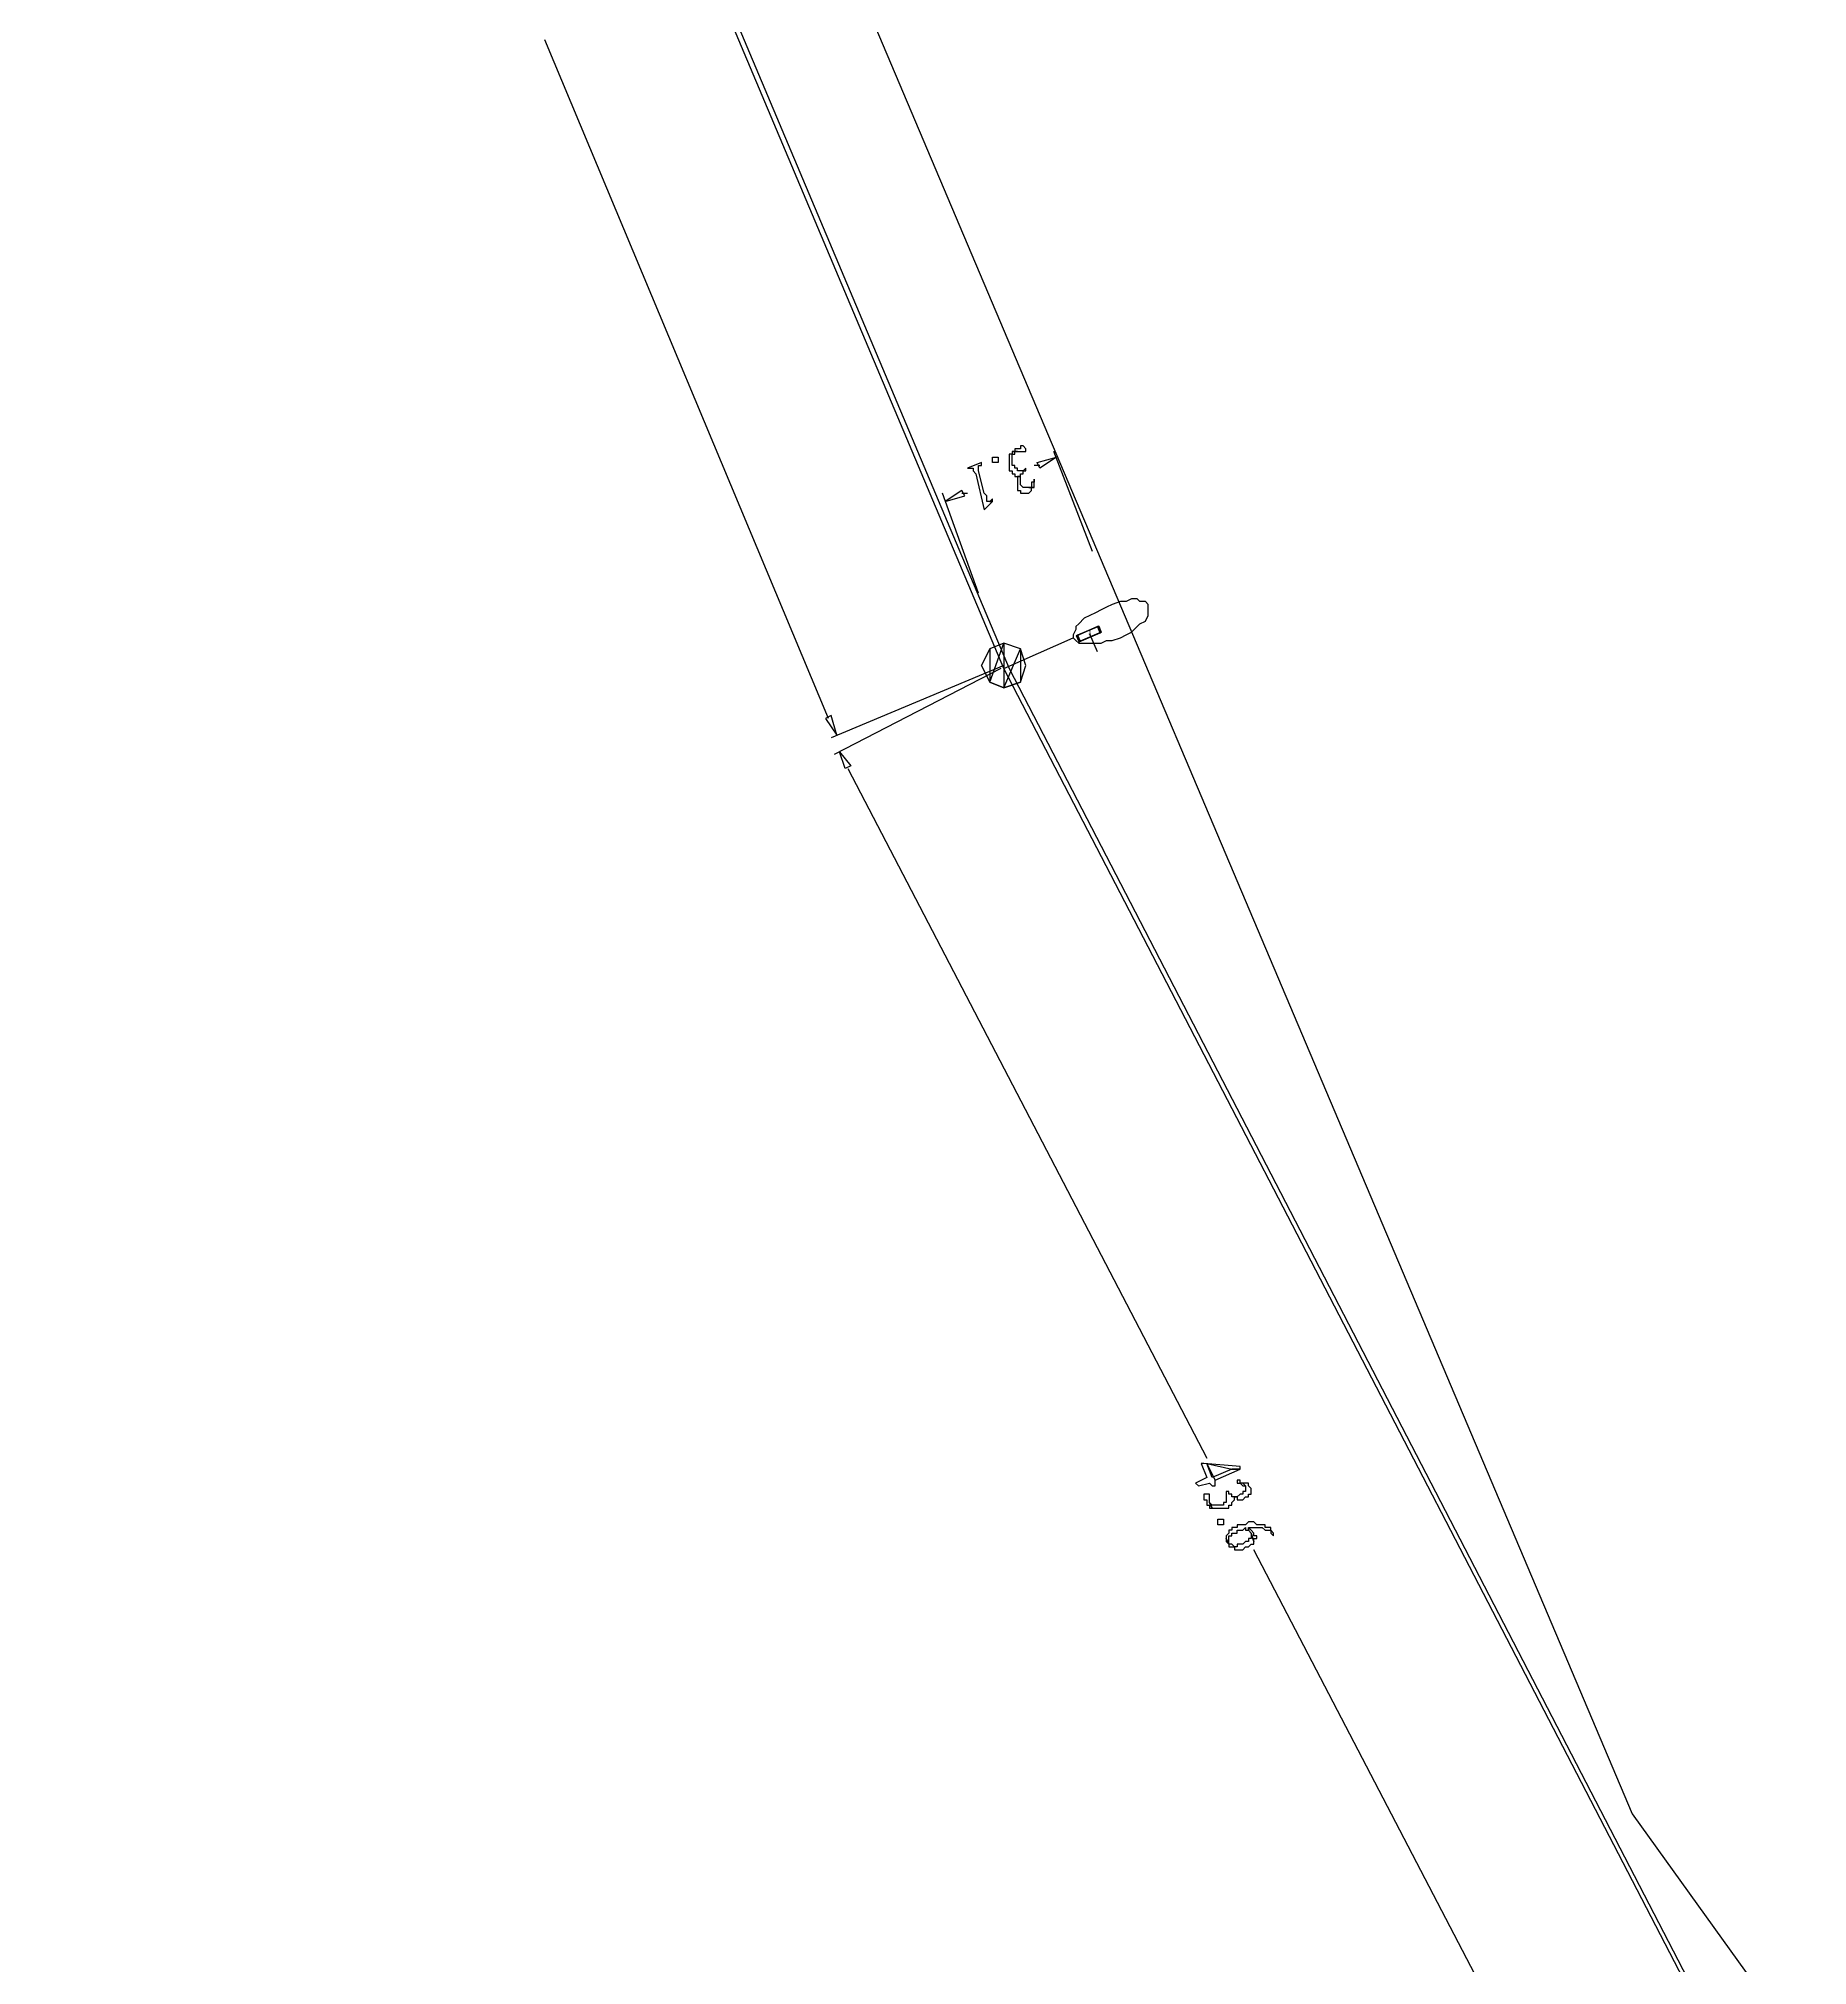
# Model space of a CAD drawing. Extents: x 212106 to 638151, y -1311344 to 1260505.
# Drawn here: x 342603 to 388029, y -1190807 to -1141309 of the extents above; entities that cross this region are included whole.
import ezdxf

# ---------------------------------------------------------------- set-up
doc = ezdxf.new("R2010")
doc.units = 0
doc.header["$MEASUREMENT"] = 0
for name, color, linetype in [('at_Entity', 7, 'Continuous'), ('DLXLUM01', 3, 'Continuous'), ('DLXLUMEX', 2, 'Continuous'), ('DLXSCENE', 7, 'Continuous')]:
    doc.layers.add(name, color=color, linetype=linetype)

# ---------------------------------------------------------------- blocks, each defined once
blk = doc.blocks.new('*U21')
for p, q in [((237, 194), (-304, -38)), ((-304, -38), (237, 194)), ((265, 206), (-277, -26)), ((-277, -26), (265, 206)), ((-237, -194), (304, 38)), ((304, 38), (-237, -194)), ((-210, -183), (332, 50)), ((332, 50), (-210, -183)), ((237, 194), (265, 206)), ((265, 206), (237, 194)), ((304, 38), (237, 194)), ((237, 194), (304, 38)), ((332, 50), (265, 206)), ((265, 206), (332, 50)), ((304, 38), (332, 50)), ((332, 50), (304, 38)), ((-277, -26), (-304, -38)), ((-304, -38), (-277, -26)), ((-304, -38), (-237, -194)), ((-237, -194), (-304, -38)), ((-277, -26), (-210, -183)), ((-210, -183), (-277, -26)), ((-237, -194), (-210, -183)), ((-210, -183), (-237, -194))]:
    blk.add_line(p, q)
at = {"color": 1}
blk.add_line((27, 12), (225, -448), dxfattribs=at)
at = {"layer": 'DLXLUMEX', "color": 7}
blk.add_text('1', height=100, dxfattribs=at).set_placement((0, 0))
blk = doc.blocks.new('*U97')
for p, q in [((-6541, -1147797), (9601, -1186082)), ((9601, -1186082), (29601, -1224724))]:
    blk.add_line(p, q)

msp = doc.modelspace()

# ---------------------------------------------------------------- linework, layer by layer
at = {"layer": 'at_Entity', "color": 0}
for p, q in [((342603, -1090274), (383530, -1186914)), ((362888, -1158772), (355602, -1141344)), ((367888, -1151773), (367816, -1151773)), ((367816, -1151773), (367816, -1151773)), ((367816, -1151773), (367816, -1151844)), ((367959, -1151844), (367888, -1151773)), ((367888, -1151773), (367888, -1151773)), ((367888, -1151773), (367888, -1151773)), ((366816, -1152201), (366459, -1152344)), ((366745, -1152344), (366745, -1152272)), ((366745, -1152272), (366745, -1152272)), ((366745, -1152272), (366745, -1152272)), ((366745, -1152272), (366745, -1152272)), ((366745, -1152272), (366816, -1152272)), ((366816, -1152272), (366816, -1152201)), ((366816, -1152201), (366816, -1152201)), ((367102, -1152130), (367102, -1152058)), ((367102, -1152058), (367173, -1152058)), ((367102, -1152201), (367102, -1152130)), ((367102, -1152130), (367102, -1152130)), ((367102, -1152130), (367102, -1152130)), ((367173, -1152201), (367102, -1152201)), ((367102, -1152201), (367102, -1152201)), ((367102, -1152201), (367102, -1152201)), ((367173, -1152058), (367173, -1152058)), ((367173, -1152058), (367173, -1152058)), ((367173, -1152058), (367173, -1152058)), ((367173, -1152058), (367173, -1152058)), ((367173, -1152058), (367245, -1152058)), ((367173, -1152201), (367173, -1152201)), ((367173, -1152201), (367173, -1152201)), ((367245, -1152201), (367173, -1152201)), ((367173, -1152201), (367173, -1152201)), ((367173, -1152201), (367173, -1152201)), ((367173, -1152201), (367173, -1152201)), ((367245, -1152058), (367245, -1152130)), ((367245, -1152130), (367245, -1152130)), ((367245, -1152130), (367245, -1152130)), ((367245, -1152130), (367245, -1152201)), ((367245, -1152201), (367245, -1152201)), ((367245, -1152201), (367245, -1152201)), ((367602, -1151987), (367530, -1151987)), ((367530, -1151987), (367530, -1152058)), ((367530, -1152058), (367530, -1152058)), ((367530, -1152058), (367530, -1152058)), ((367530, -1152058), (367530, -1152130)), ((367530, -1152130), (367530, -1152130)), ((367530, -1152130), (367530, -1152130)), ((367530, -1152130), (367530, -1152201)), ((367530, -1152201), (367530, -1152201)), ((367530, -1152201), (367530, -1152272)), ((367530, -1152272), (367530, -1152272)), ((367530, -1152272), (367530, -1152344)), ((367673, -1151915), (367602, -1151915)), ((367602, -1151915), (367602, -1151915)), ((367602, -1151915), (367602, -1151915)), ((367602, -1151915), (367745, -1151915)), ((367745, -1151915), (367602, -1151915)), ((367602, -1151915), (367602, -1151987)), ((367602, -1152058), (367602, -1151987)), ((367602, -1151987), (367673, -1151987)), ((367602, -1152130), (367602, -1152058)), ((367602, -1152058), (367602, -1152058)), ((367602, -1152058), (367602, -1152058)), ((367602, -1152058), (367602, -1152058)), ((367602, -1152201), (367602, -1152130)), ((367602, -1152130), (367602, -1152130)), ((367602, -1152272), (367602, -1152201)), ((367602, -1152201), (367602, -1152201)), ((367602, -1152201), (367602, -1152201)), ((367673, -1152272), (367602, -1152272)), ((367745, -1151844), (367673, -1151844)), ((367673, -1151844), (367673, -1151844)), ((367673, -1151844), (367673, -1151915)), ((367673, -1151987), (367673, -1151915)), ((367673, -1151915), (367673, -1151915)), ((367673, -1151915), (367745, -1151915)), ((367673, -1152344), (367673, -1152272)), ((367816, -1151844), (367745, -1151844)), ((367745, -1151844), (367745, -1151844)), ((367745, -1151915), (367745, -1151915)), ((367745, -1151915), (367745, -1151915)), ((367745, -1151915), (367745, -1151915)), ((367745, -1151915), (367816, -1151915)), ((367816, -1151915), (367816, -1151915)), ((367816, -1151915), (367816, -1151915)), ((367816, -1151915), (367888, -1151915)), ((367888, -1151915), (367888, -1151915)), ((367888, -1151915), (367888, -1151915)), ((367888, -1151915), (367959, -1151915)), ((367959, -1151915), (367959, -1151844)), ((367959, -1151915), (367959, -1151915)), ((368316, -1152272), (368173, -1152272)), ((368245, -1152201), (368745, -1152058)), ((368316, -1152344), (368245, -1152201)), ((368745, -1152058), (368316, -1152344)), ((369673, -1154487), (368673, -1151915)), ((366459, -1152344), (366459, -1152344)), ((366459, -1152344), (366459, -1152344)), ((366459, -1152344), (366530, -1152344)), ((366530, -1152344), (366530, -1152344)), ((366530, -1152344), (366602, -1152344)), ((366602, -1152344), (366602, -1152344)), ((366602, -1152344), (366602, -1152344)), ((366602, -1152344), (366602, -1152344)), ((366602, -1152344), (366602, -1152415)), ((366602, -1152415), (366602, -1152415)), ((366602, -1152415), (366673, -1152487)), ((366673, -1152487), (366888, -1153415)), ((366745, -1152415), (366745, -1152344)), ((366745, -1152344), (366745, -1152344)), ((366745, -1152344), (366745, -1152344)), ((366888, -1152987), (366745, -1152415)), ((366745, -1152415), (366745, -1152415)), ((367530, -1152344), (367530, -1152344)), ((367530, -1152344), (367530, -1152415)), ((367530, -1152415), (367602, -1152415)), ((367602, -1152415), (367602, -1152415)), ((367602, -1152415), (367602, -1152487)), ((367602, -1152487), (367602, -1152487)), ((367602, -1152487), (367673, -1152487)), ((367745, -1152344), (367673, -1152344)), ((367673, -1152344), (367673, -1152344)), ((367673, -1152487), (367673, -1152487)), ((367673, -1152487), (367673, -1152558)), ((367673, -1152558), (367745, -1152558)), ((367745, -1152415), (367745, -1152344)), ((367745, -1152344), (367745, -1152344)), ((367745, -1152344), (367745, -1152344)), ((367816, -1152415), (367745, -1152415)), ((367745, -1152558), (367745, -1152558)), ((367745, -1152558), (367816, -1152558)), ((367816, -1152558), (367745, -1152558)), ((367745, -1152558), (367745, -1152630)), ((367745, -1152630), (367745, -1152630)), ((367745, -1152630), (367745, -1152630)), ((367745, -1152630), (367745, -1152701)), ((367745, -1152701), (367745, -1152701)), ((367745, -1152701), (367745, -1152772)), ((367745, -1152772), (367745, -1152772)), ((367745, -1152772), (367745, -1152844)), ((367888, -1152415), (367816, -1152415)), ((367816, -1152415), (367816, -1152415)), ((367816, -1152415), (367816, -1152415)), ((367816, -1152558), (367816, -1152487)), ((367816, -1152487), (367888, -1152487)), ((367816, -1152630), (367816, -1152558)), ((367816, -1152558), (367816, -1152558)), ((367816, -1152701), (367816, -1152630)), ((367816, -1152630), (367816, -1152630)), ((367816, -1152630), (367816, -1152630)), ((367816, -1152772), (367816, -1152701)), ((367816, -1152701), (367816, -1152701)), ((367816, -1152701), (367816, -1152701)), ((367888, -1152844), (367816, -1152772)), ((367816, -1152772), (367816, -1152772)), ((367959, -1152344), (367888, -1152415)), ((367888, -1152487), (367888, -1152415)), ((367888, -1152415), (367959, -1152415)), ((367888, -1152415), (367888, -1152415)), ((367888, -1152415), (367888, -1152415)), ((367888, -1152487), (367888, -1152487)), ((367888, -1152487), (367888, -1152487)), ((367959, -1152415), (367959, -1152344)), ((367959, -1152415), (367959, -1152415)), ((368173, -1152701), (368102, -1152701)), ((368102, -1152701), (368102, -1152772)), ((368102, -1152772), (368102, -1152772)), ((368102, -1152772), (368102, -1152844)), ((368173, -1152844), (368173, -1152630)), ((368173, -1152630), (368173, -1152701)), ((366745, -1155558), (365816, -1152987)), ((366316, -1152915), (365888, -1153201)), ((365888, -1153201), (366388, -1153058)), ((366388, -1153058), (366316, -1152915)), ((366316, -1152987), (366459, -1152987)), ((366959, -1153058), (366888, -1152987)), ((366888, -1153415), (367102, -1153201)), ((366959, -1153130), (366959, -1153058)), ((366959, -1153201), (366959, -1153130)), ((366959, -1153130), (366959, -1153130)), ((366959, -1153130), (366959, -1153130)), ((367030, -1153201), (366959, -1153201)), ((366959, -1153201), (366959, -1153201)), ((366959, -1153201), (366959, -1153201)), ((367102, -1153130), (367030, -1153201)), ((367030, -1153201), (367030, -1153201)), ((367030, -1153201), (367030, -1153201)), ((367030, -1153201), (367102, -1153201)), ((367102, -1153201), (367030, -1153201)), ((367030, -1153201), (367030, -1153201)), ((367102, -1153201), (367102, -1153130)), ((367745, -1152844), (367745, -1152844)), ((367745, -1152844), (367745, -1152844)), ((367745, -1152844), (367745, -1152915)), ((367745, -1152915), (367745, -1152915)), ((367745, -1152915), (367816, -1152915)), ((367816, -1152915), (367816, -1152987)), ((367816, -1152987), (367816, -1152987)), ((367816, -1152987), (367816, -1152987)), ((367816, -1152987), (367888, -1152987)), ((367959, -1152844), (367888, -1152844)), ((367888, -1152844), (367888, -1152844)), ((367888, -1152844), (367888, -1152844)), ((367888, -1152844), (367888, -1152844)), ((367888, -1152987), (367888, -1152987)), ((367888, -1152987), (367888, -1152987)), ((367888, -1152987), (367959, -1152987)), ((368030, -1152844), (367959, -1152844)), ((367959, -1152844), (367959, -1152844)), ((367959, -1152987), (367959, -1152987)), ((367959, -1152987), (368030, -1152987)), ((368102, -1152844), (368030, -1152844)), ((368030, -1152844), (368030, -1152844)), ((368030, -1152844), (368030, -1152844)), ((368030, -1152844), (368173, -1152844)), ((368173, -1152844), (368030, -1152844)), ((368030, -1152844), (368030, -1152844)), ((368030, -1152987), (368102, -1152915)), ((368030, -1152987), (368030, -1152987)), ((368102, -1152915), (368102, -1152844)), ((368102, -1152844), (368102, -1152844)), ((368102, -1152844), (368173, -1152844)), ((368102, -1152915), (368102, -1152915)), ((368102, -1152915), (368102, -1152915)), ((370387, -1155772), (370173, -1155844)), ((370530, -1155772), (370387, -1155772)), ((370673, -1155701), (370530, -1155772)), ((370816, -1155701), (370673, -1155701)), ((370887, -1155772), (370816, -1155701)), ((371030, -1155772), (370887, -1155772)), ((371102, -1155844), (371030, -1155772)), ((369459, -1156201), (369316, -1156344)), ((369602, -1156130), (369459, -1156201)), ((369745, -1156058), (369602, -1156130)), ((369888, -1155987), (369745, -1156058)), ((370030, -1155915), (369888, -1155987)), ((370173, -1155844), (370030, -1155915)), ((370887, -1156344), (371030, -1156272)), ((371030, -1156272), (371102, -1156130)), ((371102, -1155915), (371102, -1155844)), ((371102, -1155987), (371102, -1155915)), ((371102, -1155915), (371102, -1155915)), ((371102, -1156058), (371102, -1155987)), ((371102, -1156130), (371102, -1156058)), ((367388, -1157487), (369173, -1156701)), ((369245, -1156487), (369173, -1156630)), ((369173, -1156630), (369173, -1156701)), ((369173, -1156701), (369245, -1156772)), ((369316, -1156344), (369245, -1156415)), ((369245, -1156415), (369245, -1156487)), ((369245, -1156772), (369316, -1156844)), ((369888, -1156844), (370030, -1156772)), ((370030, -1156772), (370173, -1156772)), ((370173, -1156772), (370387, -1156701)), ((370387, -1156701), (370530, -1156630)), ((370530, -1156630), (370673, -1156558)), ((370673, -1156558), (370816, -1156415)), ((370816, -1156415), (370887, -1156344)), ((367030, -1156987), (366816, -1157415)), ((366816, -1157415), (367030, -1156987)), ((367030, -1156987), (366816, -1157415)), ((367030, -1156987), (366816, -1157415)), ((366816, -1157415), (367030, -1156987)), ((367030, -1156987), (366816, -1157415)), ((367388, -1156844), (367030, -1156987)), ((367388, -1156844), (367030, -1156987)), ((367030, -1157844), (367388, -1156844)), ((367030, -1157844), (367388, -1156844)), ((367388, -1156844), (367030, -1156987)), ((367388, -1156844), (367030, -1156987)), ((367388, -1156844), (367030, -1156987)), ((367030, -1157844), (367388, -1156844)), ((367030, -1157844), (367388, -1156844)), ((367388, -1156844), (367030, -1156987)), ((367030, -1156987), (367030, -1157844)), ((367030, -1156987), (367030, -1157844)), ((367030, -1156987), (367030, -1157844)), ((367030, -1156987), (367030, -1157844)), ((367816, -1156987), (367388, -1156844)), ((367816, -1156987), (367388, -1156844)), ((367388, -1156844), (367388, -1157987)), ((367388, -1156844), (367388, -1157987)), ((367816, -1156987), (367388, -1156844)), ((367816, -1156987), (367388, -1156844)), ((367816, -1156987), (367388, -1156844)), ((367388, -1156844), (367388, -1157987)), ((367388, -1156844), (367388, -1157987)), ((367816, -1156987), (367388, -1156844)), ((367388, -1157987), (367816, -1156987)), ((367388, -1157987), (367816, -1156987)), ((367388, -1157987), (367816, -1156987)), ((367388, -1157987), (367816, -1156987)), ((367959, -1157415), (367816, -1156987)), ((367959, -1157415), (367816, -1156987)), ((367816, -1156987), (367816, -1157844)), ((367816, -1156987), (367816, -1157844)), ((367959, -1157415), (367816, -1156987)), ((367959, -1157415), (367816, -1156987)), ((367959, -1157415), (367816, -1156987)), ((367816, -1156987), (367816, -1157844)), ((367816, -1156987), (367816, -1157844)), ((367959, -1157415), (367816, -1156987)), ((369316, -1156844), (369459, -1156844)), ((369459, -1156844), (369602, -1156844)), ((369602, -1156844), (369745, -1156844)), ((369745, -1156844), (369888, -1156844)), ((367388, -1157415), (362959, -1159272)), ((367316, -1157487), (363031, -1159701)), ((366816, -1157415), (367030, -1157844)), ((367030, -1157844), (366816, -1157415)), ((366816, -1157415), (367030, -1157844)), ((366816, -1157415), (367030, -1157844)), ((367030, -1157844), (366816, -1157415)), ((366816, -1157415), (367030, -1157844)), ((367816, -1157844), (367959, -1157415)), ((367816, -1157844), (367959, -1157415)), ((367816, -1157844), (367959, -1157415)), ((367816, -1157844), (367959, -1157415)), ((367816, -1157844), (367959, -1157415)), ((367816, -1157844), (367959, -1157415)), ((367030, -1157844), (367388, -1157987)), ((367388, -1157987), (367030, -1157844)), ((367030, -1157844), (367388, -1157987)), ((367030, -1157844), (367388, -1157987)), ((367388, -1157987), (367030, -1157844)), ((367030, -1157844), (367388, -1157987)), ((367388, -1157987), (367816, -1157844)), ((367816, -1157844), (367388, -1157987)), ((367388, -1157987), (367816, -1157844)), ((367388, -1157987), (367816, -1157844)), ((367816, -1157844), (367388, -1157987)), ((367388, -1157987), (367816, -1157844)), ((367388, -1157987), (367388, -1157987)), ((367388, -1157987), (367388, -1157987)), ((367388, -1157987), (367388, -1157987)), ((362959, -1158701), (362816, -1158772)), ((363102, -1159201), (362959, -1158701)), ((362816, -1158772), (363102, -1159201)), ((363316, -1160058), (363173, -1159629)), ((363173, -1159629), (363459, -1159987)), ((363459, -1159987), (363316, -1160058)), ((363388, -1160058), (372602, -1177772)), ((372530, -1177915), (372459, -1177915)), ((372459, -1177915), (372602, -1178272)), ((373459, -1177986), (372530, -1177915)), ((372816, -1178343), (372602, -1177915)), ((372602, -1177915), (373245, -1178057)), ((372745, -1178272), (372602, -1177915)), ((372602, -1177915), (372816, -1178343)), ((373245, -1178057), (372745, -1178272)), ((372816, -1178343), (373459, -1178057)), ((373245, -1178057), (373459, -1178057)), ((373459, -1178057), (373245, -1178057)), ((373459, -1178057), (373459, -1177986)), ((372602, -1178272), (372316, -1178415)), ((372316, -1178415), (372387, -1178486)), ((372387, -1178486), (372673, -1178415)), ((372673, -1178415), (372745, -1178486)), ((372745, -1178486), (372816, -1178486)), ((372816, -1178486), (372816, -1178343)), ((373459, -1178343), (373387, -1178343)), ((373387, -1178343), (373387, -1178343)), ((373387, -1178343), (373387, -1178415)), ((373387, -1178415), (373387, -1178415)), ((373387, -1178415), (373387, -1178415)), ((373387, -1178415), (373459, -1178415)), ((373459, -1178415), (373459, -1178343)), ((373530, -1178415), (373459, -1178415)), ((373459, -1178415), (373459, -1178415)), ((373459, -1178415), (373459, -1178415)), ((373459, -1178415), (373530, -1178486)), ((373602, -1178486), (373530, -1178415)), ((373602, -1178415), (373530, -1178415)), ((373530, -1178415), (373530, -1178415)), ((373530, -1178415), (373602, -1178486)), ((373530, -1178486), (373530, -1178486)), ((373530, -1178486), (373530, -1178486)), ((373530, -1178486), (373602, -1178486)), ((373673, -1178415), (373602, -1178415)), ((373602, -1178415), (373602, -1178415)), ((373602, -1178415), (373602, -1178415)), ((373602, -1178486), (373602, -1178557)), ((373602, -1178557), (373602, -1178557)), ((373602, -1178557), (373602, -1178557)), ((373602, -1178557), (373602, -1178629)), ((373673, -1178486), (373673, -1178415)), ((373673, -1178486), (373673, -1178486)), ((373745, -1178557), (373673, -1178486)), ((373745, -1178629), (373745, -1178557)), ((373745, -1178557), (373745, -1178557)), ((372602, -1178700), (372530, -1178700)), ((372530, -1178700), (372530, -1178700)), ((372530, -1178700), (372530, -1178772)), ((372530, -1178772), (372530, -1178772)), ((372530, -1178772), (372530, -1178772)), ((372530, -1178772), (372530, -1178772)), ((372530, -1178772), (372530, -1178843)), ((372530, -1178843), (372602, -1178843)), ((372673, -1178700), (372602, -1178700)), ((372602, -1178700), (372602, -1178700)), ((372602, -1178700), (372602, -1178700)), ((372602, -1178843), (372602, -1178915)), ((372602, -1178915), (372602, -1178915)), ((372602, -1178915), (372602, -1178915)), ((372602, -1178915), (372602, -1178986)), ((372602, -1178986), (372673, -1178986)), ((372673, -1178772), (372673, -1178700)), ((372673, -1178843), (372673, -1178772)), ((372673, -1178772), (372673, -1178772)), ((372673, -1178772), (372673, -1178772)), ((372673, -1178772), (372673, -1178772)), ((372673, -1178772), (372673, -1178772)), ((372673, -1178915), (372673, -1178843)), ((372673, -1178843), (372673, -1178843)), ((372673, -1178843), (372673, -1178843)), ((372745, -1179057), (372673, -1178915)), ((372673, -1178915), (372673, -1178915)), ((372745, -1178986), (372673, -1178915)), ((372673, -1178915), (372673, -1178915)), ((372673, -1178915), (372745, -1179057)), ((372673, -1178986), (372673, -1178986)), ((372673, -1178986), (372673, -1179057)), ((372816, -1178986), (372745, -1178986)), ((372745, -1178986), (372745, -1178986)), ((372745, -1178986), (372745, -1178986)), ((372887, -1178986), (372816, -1178986)), ((372816, -1178986), (372816, -1178986)), ((372816, -1178986), (372816, -1178986)), ((372959, -1178986), (372887, -1178986)), ((372887, -1178986), (372887, -1178986)), ((373030, -1178986), (372959, -1178986)), ((372959, -1178986), (372959, -1178986)), ((372959, -1178986), (372959, -1178986)), ((372959, -1178986), (372959, -1178986)), ((373102, -1178915), (373030, -1178915)), ((373030, -1178915), (373030, -1178986)), ((373173, -1178629), (373102, -1178629)), ((373102, -1178629), (373102, -1178629)), ((373102, -1178629), (373102, -1178629)), ((373102, -1178629), (373102, -1178700)), ((373102, -1178700), (373102, -1178700)), ((373102, -1178700), (373102, -1178772)), ((373102, -1178772), (373102, -1178772)), ((373102, -1178772), (373102, -1178772)), ((373102, -1178772), (373102, -1178843)), ((373102, -1178843), (373102, -1178843)), ((373102, -1178843), (373102, -1178843)), ((373102, -1178843), (373102, -1178843)), ((373102, -1178843), (373102, -1178915)), ((373102, -1178915), (373102, -1178915)), ((373173, -1178700), (373173, -1178629)), ((373245, -1178700), (373173, -1178700)), ((373173, -1178700), (373173, -1178700)), ((373173, -1179057), (373173, -1178986)), ((373173, -1178986), (373173, -1178986)), ((373173, -1178986), (373245, -1178986)), ((373245, -1178772), (373245, -1178700)), ((373245, -1178700), (373245, -1178700)), ((373245, -1178700), (373245, -1178700)), ((373316, -1178772), (373245, -1178772)), ((373245, -1178915), (373316, -1178843)), ((373245, -1178986), (373245, -1178915)), ((373245, -1178915), (373245, -1178915)), ((373245, -1178915), (373245, -1178915)), ((373387, -1178772), (373316, -1178772)), ((373316, -1178772), (373316, -1178772)), ((373316, -1178772), (373316, -1178772)), ((373316, -1178843), (373316, -1178772)), ((373316, -1178772), (373316, -1178772)), ((373316, -1178772), (373316, -1178772)), ((373316, -1178772), (373387, -1178772)), ((373316, -1178843), (373316, -1178843)), ((373316, -1178843), (373316, -1178843)), ((373459, -1178700), (373387, -1178772)), ((373387, -1178772), (373387, -1178772)), ((373387, -1178772), (373387, -1178843)), ((373387, -1178843), (373459, -1178843)), ((373530, -1178700), (373459, -1178700)), ((373459, -1178700), (373459, -1178700)), ((373459, -1178843), (373459, -1178843)), ((373459, -1178843), (373530, -1178843)), ((373602, -1178629), (373530, -1178629)), ((373530, -1178629), (373530, -1178700)), ((373530, -1178700), (373530, -1178700)), ((373530, -1178700), (373530, -1178700)), ((373530, -1178843), (373602, -1178772)), ((373530, -1178843), (373530, -1178843)), ((373530, -1178843), (373530, -1178843)), ((373602, -1178629), (373602, -1178629)), ((373602, -1178772), (373602, -1178772)), ((373602, -1178772), (373602, -1178772)), ((373602, -1178772), (373673, -1178772)), ((373673, -1178772), (373673, -1178700)), ((373673, -1178700), (373673, -1178700)), ((373673, -1178700), (373673, -1178700)), ((373673, -1178700), (373745, -1178700)), ((373745, -1178700), (373745, -1178629)), ((373745, -1178629), (373745, -1178629)), ((373745, -1178629), (373745, -1178629)), ((372673, -1179057), (372745, -1179057)), ((372745, -1179057), (372745, -1179057)), ((372745, -1179057), (372745, -1179057)), ((372745, -1179057), (372816, -1179057)), ((372816, -1179057), (372816, -1179057)), ((372816, -1179057), (372816, -1179057)), ((372816, -1179057), (372887, -1179057)), ((372887, -1179057), (372887, -1179057)), ((372887, -1179057), (372959, -1179057)), ((372887, -1179415), (372887, -1179343)), ((372887, -1179343), (372959, -1179343)), ((372887, -1179486), (372887, -1179415)), ((372887, -1179415), (372887, -1179415)), ((372887, -1179415), (372887, -1179415)), ((372887, -1179415), (372887, -1179415)), ((372959, -1179486), (372887, -1179486)), ((372887, -1179486), (372887, -1179486)), ((372887, -1179486), (372887, -1179486)), ((372959, -1179057), (372959, -1179057)), ((372959, -1179057), (373030, -1179057)), ((372959, -1179343), (372959, -1179343)), ((372959, -1179343), (372959, -1179343)), ((372959, -1179343), (373030, -1179343)), ((373030, -1179486), (372959, -1179486)), ((372959, -1179486), (372959, -1179486)), ((372959, -1179486), (372959, -1179486)), ((373030, -1179057), (373030, -1179057)), ((373030, -1179057), (373102, -1179057)), ((373030, -1179343), (373030, -1179343)), ((373030, -1179343), (373030, -1179415)), ((373030, -1179415), (373030, -1179486)), ((373030, -1179415), (373030, -1179415)), ((373030, -1179415), (373030, -1179415)), ((373030, -1179415), (373030, -1179415)), ((373102, -1179057), (373102, -1179057)), ((373102, -1179057), (373102, -1179057)), ((373102, -1179057), (373173, -1179057)), ((373459, -1179486), (373387, -1179486)), ((373387, -1179486), (373387, -1179486)), ((373387, -1179486), (373387, -1179557)), ((373530, -1179486), (373459, -1179486)), ((373459, -1179486), (373459, -1179486)), ((373602, -1179486), (373530, -1179486)), ((373530, -1179486), (373530, -1179486)), ((373673, -1179415), (373602, -1179486)), ((373602, -1179486), (373602, -1179486)), ((373745, -1179415), (373673, -1179415)), ((373673, -1179415), (373673, -1179415)), ((373673, -1179415), (373673, -1179415)), ((373816, -1179415), (373745, -1179415)), ((373745, -1179415), (373745, -1179415)), ((373887, -1179486), (373816, -1179415)), ((373816, -1179415), (373816, -1179415)), ((373959, -1179486), (373887, -1179486)), ((373887, -1179486), (373887, -1179486)), ((374030, -1179486), (373959, -1179486)), ((373959, -1179486), (373959, -1179486)), ((374102, -1179486), (374030, -1179486)), ((374030, -1179486), (374030, -1179486)), ((374102, -1179557), (374102, -1179486)), ((374102, -1179486), (374102, -1179486)), ((373173, -1179700), (373102, -1179772)), ((373102, -1179772), (373102, -1179772)), ((373102, -1179772), (373102, -1179772)), ((373102, -1179772), (373102, -1179843)), ((373173, -1179986), (373102, -1179843)), ((373102, -1179843), (373102, -1179843)), ((373102, -1179843), (373102, -1179843)), ((373102, -1179843), (373102, -1179914)), ((373102, -1179843), (373173, -1179986)), ((373102, -1179914), (373102, -1179914)), ((373102, -1179914), (373102, -1179914)), ((373102, -1179914), (373173, -1179986)), ((373245, -1179629), (373173, -1179629)), ((373173, -1179629), (373173, -1179700)), ((373173, -1179700), (373173, -1179700)), ((373173, -1179700), (373173, -1179700)), ((373173, -1179843), (373173, -1179772)), ((373173, -1179772), (373245, -1179772)), ((373173, -1179914), (373173, -1179843)), ((373173, -1179843), (373173, -1179843)), ((373173, -1179843), (373173, -1179843)), ((373173, -1179986), (373173, -1179914)), ((373173, -1179914), (373173, -1179914)), ((373173, -1179914), (373173, -1179914)), ((373245, -1179986), (373173, -1179986)), ((373173, -1179986), (373173, -1179986)), ((373173, -1179986), (373173, -1179986)), ((373173, -1179986), (373173, -1179986)), ((373173, -1179986), (373173, -1180057)), ((373316, -1179557), (373245, -1179557)), ((373245, -1179557), (373245, -1179629)), ((373245, -1179629), (373245, -1179629)), ((373245, -1179772), (373245, -1179700)), ((373245, -1179700), (373316, -1179700)), ((373245, -1179772), (373245, -1179772)), ((373316, -1180057), (373245, -1179986)), ((373245, -1179986), (373245, -1179986)), ((373245, -1179986), (373245, -1179986)), ((373387, -1179557), (373316, -1179557)), ((373316, -1179557), (373316, -1179557)), ((373316, -1179700), (373316, -1179700)), ((373316, -1179700), (373316, -1179700)), ((373316, -1179700), (373387, -1179700)), ((373387, -1179700), (373387, -1179629)), ((373387, -1179629), (373459, -1179629)), ((373459, -1179986), (373387, -1179986)), ((373387, -1179986), (373387, -1180057)), ((373459, -1179629), (373459, -1179629)), ((373459, -1179629), (373459, -1179629)), ((373459, -1179629), (373459, -1179629)), ((373459, -1179629), (373530, -1179629)), ((373530, -1179986), (373459, -1179986)), ((373459, -1179986), (373459, -1179986)), ((373530, -1179629), (373602, -1179557)), ((373530, -1179629), (373530, -1179629)), ((373602, -1179914), (373530, -1179986)), ((373530, -1179986), (373530, -1179986)), ((373530, -1179986), (373530, -1179986)), ((373602, -1179557), (373602, -1179629)), ((373602, -1179629), (373673, -1179629)), ((373673, -1179914), (373602, -1179914)), ((373602, -1179914), (373602, -1179914)), ((373745, -1179629), (373673, -1179557)), ((373673, -1179557), (373673, -1179557)), ((373673, -1179557), (373673, -1179629)), ((373673, -1179629), (373673, -1179557)), ((373673, -1179557), (373673, -1179557)), ((373673, -1179557), (373673, -1179557)), ((373673, -1179557), (373745, -1179557)), ((373673, -1179629), (373745, -1179700)), ((373673, -1179629), (373673, -1179629)), ((373673, -1179629), (373673, -1179629)), ((373673, -1179629), (373673, -1179629)), ((373745, -1179843), (373673, -1179843)), ((373673, -1179843), (373673, -1179843)), ((373673, -1179843), (373673, -1179914)), ((373673, -1179914), (373673, -1179914)), ((373673, -1180057), (373745, -1179986)), ((373745, -1179557), (373745, -1179557)), ((373745, -1179557), (373816, -1179557)), ((373816, -1179700), (373745, -1179629)), ((373745, -1179629), (373745, -1179629)), ((373745, -1179629), (373745, -1179629)), ((373816, -1179914), (373745, -1179700)), ((373745, -1179700), (373745, -1179700)), ((373745, -1179700), (373745, -1179700)), ((373745, -1179700), (373745, -1179772)), ((373745, -1179700), (373745, -1179700)), ((373745, -1179700), (373816, -1179914)), ((373745, -1179772), (373745, -1179772)), ((373745, -1179772), (373745, -1179772)), ((373745, -1179772), (373745, -1179843)), ((373745, -1179986), (373745, -1179986)), ((373745, -1179986), (373745, -1179986)), ((373745, -1179986), (373816, -1179986)), ((373816, -1179557), (373816, -1179557)), ((373816, -1179557), (373887, -1179557)), ((373816, -1179700), (373816, -1179700)), ((373816, -1179700), (373816, -1179700)), ((373816, -1179772), (373816, -1179700)), ((373887, -1179772), (373816, -1179772)), ((373816, -1179772), (373816, -1179772)), ((373816, -1179914), (373816, -1179843)), ((373816, -1179843), (373887, -1179843)), ((373816, -1179986), (373816, -1179914)), ((373816, -1179914), (373816, -1179914)), ((373816, -1179914), (373816, -1179914)), ((373887, -1179557), (373887, -1179557)), ((373887, -1179557), (373959, -1179557)), ((373887, -1179843), (373887, -1179772)), ((373959, -1179557), (373959, -1179557)), ((373959, -1179557), (373959, -1179557)), ((373959, -1179557), (374030, -1179557)), ((374030, -1179557), (374030, -1179557)), ((374030, -1179557), (374030, -1179557)), ((374030, -1179557), (374102, -1179629)), ((374173, -1179557), (374102, -1179557)), ((374102, -1179629), (374102, -1179629)), ((374102, -1179629), (374173, -1179629)), ((374245, -1179557), (374173, -1179557)), ((374173, -1179557), (374173, -1179557)), ((374173, -1179557), (374173, -1179557)), ((374173, -1179629), (374173, -1179629)), ((374173, -1179629), (374173, -1179629)), ((374173, -1179629), (374245, -1179629)), ((374245, -1179629), (374245, -1179557)), ((374316, -1179700), (374245, -1179629)), ((374245, -1179629), (374245, -1179629)), ((374245, -1179629), (374245, -1179629)), ((374245, -1179629), (374245, -1179700)), ((374245, -1179700), (374245, -1179700)), ((374245, -1179700), (374245, -1179700)), ((374245, -1179700), (374316, -1179772)), ((374316, -1179772), (374316, -1179700)), ((374316, -1179772), (374316, -1179772)), ((374316, -1179772), (374316, -1179772)), ((373173, -1180057), (373245, -1180057)), ((373245, -1180057), (373245, -1180057)), ((373245, -1180057), (373245, -1180057)), ((373245, -1180057), (373316, -1180057)), ((373387, -1180057), (373316, -1180057)), ((373316, -1180057), (373316, -1180057)), ((373316, -1180057), (373316, -1180129)), ((373316, -1180129), (373387, -1180129)), ((373387, -1180057), (373387, -1180057)), ((373387, -1180129), (373387, -1180129)), ((373387, -1180129), (373387, -1180129)), ((373387, -1180129), (373459, -1180129)), ((373459, -1180129), (373459, -1180129)), ((373459, -1180129), (373530, -1180129)), ((373530, -1180129), (373602, -1180057)), ((373530, -1180129), (373530, -1180129)), ((373602, -1180057), (373602, -1180057)), ((373602, -1180057), (373602, -1180057)), ((373602, -1180057), (373673, -1180057)), ((373673, -1180057), (373673, -1180057)), ((383030, -1197843), (373816, -1180129)), ((383530, -1186914), (391958, -1198628))]:
    msp.add_line(p, q, dxfattribs=at)
at = {"layer": 'at_Entity', "color": 1}
for p, q in [((367388, -1157487), (351245, -1119202)), ((387387, -1196057), (367388, -1157487))]:
    msp.add_line(p, q, dxfattribs=at)

# ---------------------------------------------------------------- block references
at = {"layer": 'DLXLUM01'}
msp.add_blockref('*U21', (369563, -1156610), dxfattribs=at)
at = {"layer": 'DLXSCENE'}
msp.add_blockref('*U97', (357928, 28595), dxfattribs=at)

doc.saveas('drawing.dxf')
